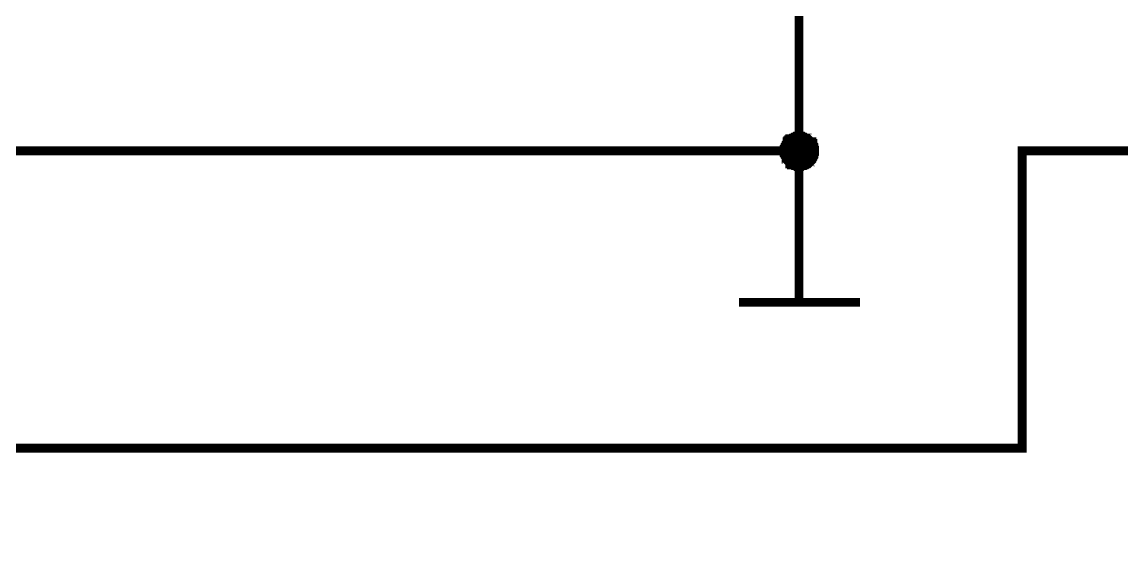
# Model space of a CAD drawing. Header units: millimetres. Extents: x 101 to 942, y 57 to 651.
# Drawn here: x 731.33 to 768.36, y 360.26 to 378.13 of the extents above; entities that cross this region are included whole.
import ezdxf

# ---------------------------------------------------------------- set-up
doc = ezdxf.new("R2010")
doc.units = ezdxf.units.MM
doc.header["$LTSCALE"] = 0.5
doc.layers.add('Sheet', color=255, linetype='Continuous')

msp = doc.modelspace()

# ---------------------------------------------------------------- linework, layer by layer
at = {"layer": 'Sheet', "color": 7}
for points, const_width in [([(747.49, 428.783), (757.49, 428.783), (757.49, 403.774), (757.49, 373.794)], 0.3), ([(685.005, 408.776), (680.036, 408.776), (680.036, 373.794), (757.49, 373.794)], 0.3), ([(756.993, 373.794), (756.993, 373.825), (756.993, 373.856), (756.993, 373.856), (756.993, 373.887), (756.993, 373.918), (757.024, 373.949), (757.024, 373.981), (757.024, 373.981), (757.055, 374.012), (757.055, 374.043), (757.055, 374.043), (757.087, 374.074), (757.087, 374.105), (757.118, 374.105), (757.118, 374.136), (757.149, 374.136), (757.149, 374.167), (757.18, 374.167), (757.18, 374.198), (757.211, 374.198), (757.242, 374.229), (757.242, 374.229), (757.273, 374.229), (757.304, 374.26), (757.304, 374.26), (757.335, 374.26), (757.366, 374.291), (757.397, 374.291), (757.428, 374.291), (757.428, 374.291), (757.459, 374.291), (757.49, 374.291)], 0.3), ([(756.993, 373.794), (756.993, 373.825), (756.993, 373.856), (756.993, 373.856), (756.993, 373.887), (756.993, 373.918), (757.024, 373.949), (757.024, 373.981), (757.024, 373.981), (757.055, 374.012), (757.055, 374.043), (757.055, 374.043), (757.087, 374.074), (757.087, 374.105), (757.118, 374.105), (757.118, 374.136), (757.149, 374.136), (757.149, 374.167), (757.18, 374.167), (757.18, 374.198), (757.211, 374.198), (757.242, 374.229), (757.242, 374.229), (757.273, 374.229), (757.304, 374.26), (757.304, 374.26), (757.335, 374.26), (757.366, 374.291), (757.397, 374.291), (757.428, 374.291), (757.428, 374.291), (757.459, 374.291), (757.49, 374.291)], 0.3), ([(756.993, 373.794), (756.993, 373.825), (756.993, 373.856), (756.993, 373.856), (756.993, 373.887), (756.993, 373.918), (757.024, 373.949), (757.024, 373.981), (757.024, 373.981), (757.055, 374.012), (757.055, 374.043), (757.055, 374.043), (757.087, 374.074), (757.087, 374.105), (757.118, 374.105), (757.118, 374.136), (757.149, 374.136), (757.149, 374.167), (757.18, 374.167), (757.18, 374.198), (757.211, 374.198), (757.242, 374.229), (757.242, 374.229), (757.273, 374.229), (757.304, 374.26), (757.304, 374.26), (757.335, 374.26), (757.366, 374.291), (757.397, 374.291), (757.428, 374.291), (757.428, 374.291), (757.459, 374.291), (757.49, 374.291)], 0.3), ([(756.993, 373.794), (756.993, 373.825), (756.993, 373.856), (756.993, 373.856), (756.993, 373.887), (756.993, 373.918), (757.024, 373.949), (757.024, 373.981), (757.024, 373.981), (757.055, 374.012), (757.055, 374.043), (757.055, 374.043), (757.087, 374.074), (757.087, 374.105), (757.118, 374.105), (757.118, 374.136), (757.149, 374.136), (757.149, 374.167), (757.18, 374.167), (757.18, 374.198), (757.211, 374.198), (757.242, 374.229), (757.242, 374.229), (757.273, 374.229), (757.304, 374.26), (757.304, 374.26), (757.335, 374.26), (757.366, 374.291), (757.397, 374.291), (757.428, 374.291), (757.428, 374.291), (757.459, 374.291), (757.49, 374.291)], 0.3), ([(756.993, 373.794), (756.993, 373.825), (756.993, 373.856), (756.993, 373.856), (756.993, 373.887), (756.993, 373.918), (757.024, 373.949), (757.024, 373.981), (757.024, 373.981), (757.055, 374.012), (757.055, 374.043), (757.055, 374.043), (757.087, 374.074), (757.087, 374.105), (757.118, 374.105), (757.118, 374.136), (757.149, 374.136), (757.149, 374.167), (757.18, 374.167), (757.18, 374.198), (757.211, 374.198), (757.242, 374.229), (757.242, 374.229), (757.273, 374.229), (757.304, 374.26), (757.304, 374.26), (757.335, 374.26), (757.366, 374.291), (757.397, 374.291), (757.428, 374.291), (757.428, 374.291), (757.459, 374.291), (757.49, 374.291)], 0.3), ([(756.993, 373.794), (756.993, 373.825), (756.993, 373.856), (756.993, 373.856), (756.993, 373.887), (756.993, 373.918), (757.024, 373.949), (757.024, 373.981), (757.024, 373.981), (757.055, 374.012), (757.055, 374.043), (757.055, 374.043), (757.087, 374.074), (757.087, 374.105), (757.118, 374.105), (757.118, 374.136), (757.149, 374.136), (757.149, 374.167), (757.18, 374.167), (757.18, 374.198), (757.211, 374.198), (757.242, 374.229), (757.242, 374.229), (757.273, 374.229), (757.304, 374.26), (757.304, 374.26), (757.335, 374.26), (757.366, 374.291), (757.397, 374.291), (757.428, 374.291), (757.428, 374.291), (757.459, 374.291), (757.49, 374.291)], 0.3), ([(757.49, 374.291), (757.49, 374.291)], 0.3), ([(757.49, 374.291), (757.521, 374.291), (757.552, 374.291), (757.552, 374.291), (757.583, 374.291), (757.615, 374.291), (757.646, 374.26), (757.677, 374.26), (757.677, 374.26), (757.708, 374.229), (757.739, 374.229), (757.77, 374.229), (757.77, 374.198), (757.801, 374.198), (757.832, 374.167), (757.832, 374.167), (757.863, 374.136), (757.863, 374.136), (757.894, 374.105), (757.925, 374.105), (757.925, 374.074), (757.925, 374.043), (757.956, 374.043), (757.956, 374.012), (757.987, 373.981), (757.987, 373.981), (757.987, 373.949), (757.987, 373.918), (758.018, 373.887), (758.018, 373.856), (758.018, 373.856), (758.018, 373.825), (758.018, 373.794)], 0.3), ([(757.49, 374.291), (757.49, 374.291)], 0.3), ([(757.49, 374.291), (757.521, 374.291), (757.552, 374.291), (757.552, 374.291), (757.583, 374.291), (757.615, 374.291), (757.646, 374.26), (757.677, 374.26), (757.677, 374.26), (757.708, 374.229), (757.739, 374.229), (757.77, 374.229), (757.77, 374.198), (757.801, 374.198), (757.832, 374.167), (757.832, 374.167), (757.863, 374.136), (757.863, 374.136), (757.894, 374.105), (757.925, 374.105), (757.925, 374.074), (757.925, 374.043), (757.956, 374.043), (757.956, 374.012), (757.987, 373.981), (757.987, 373.981), (757.987, 373.949), (757.987, 373.918), (758.018, 373.887), (758.018, 373.856), (758.018, 373.856), (758.018, 373.825), (758.018, 373.794)], 0.3), ([(757.49, 374.291), (757.49, 374.291)], 0.3), ([(757.49, 374.291), (757.521, 374.291), (757.552, 374.291), (757.552, 374.291), (757.583, 374.291), (757.615, 374.291), (757.646, 374.26), (757.677, 374.26), (757.677, 374.26), (757.708, 374.229), (757.739, 374.229), (757.77, 374.229), (757.77, 374.198), (757.801, 374.198), (757.832, 374.167), (757.832, 374.167), (757.863, 374.136), (757.863, 374.136), (757.894, 374.105), (757.925, 374.105), (757.925, 374.074), (757.925, 374.043), (757.956, 374.043), (757.956, 374.012), (757.987, 373.981), (757.987, 373.981), (757.987, 373.949), (757.987, 373.918), (758.018, 373.887), (758.018, 373.856), (758.018, 373.856), (758.018, 373.825), (758.018, 373.794)], 0.3), ([(757.49, 374.291), (757.49, 374.291)], 0.3), ([(757.49, 374.291), (757.521, 374.291), (757.552, 374.291), (757.552, 374.291), (757.583, 374.291), (757.615, 374.291), (757.646, 374.26), (757.677, 374.26), (757.677, 374.26), (757.708, 374.229), (757.739, 374.229), (757.77, 374.229), (757.77, 374.198), (757.801, 374.198), (757.832, 374.167), (757.832, 374.167), (757.863, 374.136), (757.863, 374.136), (757.894, 374.105), (757.925, 374.105), (757.925, 374.074), (757.925, 374.043), (757.956, 374.043), (757.956, 374.012), (757.987, 373.981), (757.987, 373.981), (757.987, 373.949), (757.987, 373.918), (758.018, 373.887), (758.018, 373.856), (758.018, 373.856), (758.018, 373.825), (758.018, 373.794)], 0.3), ([(757.49, 374.291), (757.49, 374.291)], 0.3), ([(757.49, 374.291), (757.521, 374.291), (757.552, 374.291), (757.552, 374.291), (757.583, 374.291), (757.615, 374.291), (757.646, 374.26), (757.677, 374.26), (757.677, 374.26), (757.708, 374.229), (757.739, 374.229), (757.77, 374.229), (757.77, 374.198), (757.801, 374.198), (757.832, 374.167), (757.832, 374.167), (757.863, 374.136), (757.863, 374.136), (757.894, 374.105), (757.925, 374.105), (757.925, 374.074), (757.925, 374.043), (757.956, 374.043), (757.956, 374.012), (757.987, 373.981), (757.987, 373.981), (757.987, 373.949), (757.987, 373.918), (758.018, 373.887), (758.018, 373.856), (758.018, 373.856), (758.018, 373.825), (758.018, 373.794)], 0.3), ([(757.49, 374.291), (757.49, 374.291)], 0.3), ([(757.49, 374.291), (757.521, 374.291), (757.552, 374.291), (757.552, 374.291), (757.583, 374.291), (757.615, 374.291), (757.646, 374.26), (757.677, 374.26), (757.677, 374.26), (757.708, 374.229), (757.739, 374.229), (757.77, 374.229), (757.77, 374.198), (757.801, 374.198), (757.832, 374.167), (757.832, 374.167), (757.863, 374.136), (757.863, 374.136), (757.894, 374.105), (757.925, 374.105), (757.925, 374.074), (757.925, 374.043), (757.956, 374.043), (757.956, 374.012), (757.987, 373.981), (757.987, 373.981), (757.987, 373.949), (757.987, 373.918), (758.018, 373.887), (758.018, 373.856), (758.018, 373.856), (758.018, 373.825), (758.018, 373.794)], 0.3), ([(756.993, 373.794), (756.993, 373.825), (756.993, 373.856), (756.993, 373.856), (756.993, 373.887), (756.993, 373.918), (757.024, 373.949), (757.024, 373.981), (757.024, 373.981), (757.055, 374.012), (757.055, 374.043), (757.055, 374.043), (757.087, 374.074), (757.087, 374.105), (757.118, 374.105), (757.118, 374.136), (757.149, 374.136), (757.149, 374.167), (757.18, 374.167), (757.18, 374.198), (757.211, 374.198), (757.242, 374.229), (757.242, 374.229), (757.273, 374.229), (757.304, 374.26), (757.304, 374.26), (757.335, 374.26), (757.366, 374.291), (757.397, 374.291), (757.428, 374.291), (757.428, 374.291), (757.459, 374.291), (757.49, 374.291)], 0.0991), ([(756.993, 373.794), (756.993, 373.825), (756.993, 373.856), (756.993, 373.856), (756.993, 373.887), (756.993, 373.918), (757.024, 373.949), (757.024, 373.981), (757.024, 373.981), (757.055, 374.012), (757.055, 374.043), (757.055, 374.043), (757.087, 374.074), (757.087, 374.105), (757.118, 374.105), (757.118, 374.136), (757.149, 374.136), (757.149, 374.167), (757.18, 374.167), (757.18, 374.198), (757.211, 374.198), (757.242, 374.229), (757.242, 374.229), (757.273, 374.229), (757.304, 374.26), (757.304, 374.26), (757.335, 374.26), (757.366, 374.291), (757.397, 374.291), (757.428, 374.291), (757.428, 374.291), (757.459, 374.291), (757.49, 374.291)], 0.0991), ([(756.993, 373.794), (756.993, 373.825), (756.993, 373.856), (756.993, 373.856), (756.993, 373.887), (756.993, 373.918), (757.024, 373.949), (757.024, 373.981), (757.024, 373.981), (757.055, 374.012), (757.055, 374.043), (757.055, 374.043), (757.087, 374.074), (757.087, 374.105), (757.118, 374.105), (757.118, 374.136), (757.149, 374.136), (757.149, 374.167), (757.18, 374.167), (757.18, 374.198), (757.211, 374.198), (757.242, 374.229), (757.242, 374.229), (757.273, 374.229), (757.304, 374.26), (757.304, 374.26), (757.335, 374.26), (757.366, 374.291), (757.397, 374.291), (757.428, 374.291), (757.428, 374.291), (757.459, 374.291), (757.49, 374.291)], 0.0991), ([(756.993, 373.794), (756.993, 373.825), (756.993, 373.856), (756.993, 373.856), (756.993, 373.887), (756.993, 373.918), (757.024, 373.949), (757.024, 373.981), (757.024, 373.981), (757.055, 374.012), (757.055, 374.043), (757.055, 374.043), (757.087, 374.074), (757.087, 374.105), (757.118, 374.105), (757.118, 374.136), (757.149, 374.136), (757.149, 374.167), (757.18, 374.167), (757.18, 374.198), (757.211, 374.198), (757.242, 374.229), (757.242, 374.229), (757.273, 374.229), (757.304, 374.26), (757.304, 374.26), (757.335, 374.26), (757.366, 374.291), (757.397, 374.291), (757.428, 374.291), (757.428, 374.291), (757.459, 374.291), (757.49, 374.291)], 0.0991), ([(756.993, 373.794), (756.993, 373.825), (756.993, 373.856), (756.993, 373.856), (756.993, 373.887), (756.993, 373.918), (757.024, 373.949), (757.024, 373.981), (757.024, 373.981), (757.055, 374.012), (757.055, 374.043), (757.055, 374.043), (757.087, 374.074), (757.087, 374.105), (757.118, 374.105), (757.118, 374.136), (757.149, 374.136), (757.149, 374.167), (757.18, 374.167), (757.18, 374.198), (757.211, 374.198), (757.242, 374.229), (757.242, 374.229), (757.273, 374.229), (757.304, 374.26), (757.304, 374.26), (757.335, 374.26), (757.366, 374.291), (757.397, 374.291), (757.428, 374.291), (757.428, 374.291), (757.459, 374.291), (757.49, 374.291)], 0.0991), ([(756.993, 373.794), (756.993, 373.825), (756.993, 373.856), (756.993, 373.856), (756.993, 373.887), (756.993, 373.918), (757.024, 373.949), (757.024, 373.981), (757.024, 373.981), (757.055, 374.012), (757.055, 374.043), (757.055, 374.043), (757.087, 374.074), (757.087, 374.105), (757.118, 374.105), (757.118, 374.136), (757.149, 374.136), (757.149, 374.167), (757.18, 374.167), (757.18, 374.198), (757.211, 374.198), (757.242, 374.229), (757.242, 374.229), (757.273, 374.229), (757.304, 374.26), (757.304, 374.26), (757.335, 374.26), (757.366, 374.291), (757.397, 374.291), (757.428, 374.291), (757.428, 374.291), (757.459, 374.291), (757.49, 374.291)], 0.0991), ([(757.49, 374.291), (757.49, 374.291)], 0.0991), ([(757.49, 374.291), (757.521, 374.291), (757.552, 374.291), (757.552, 374.291), (757.583, 374.291), (757.615, 374.291), (757.646, 374.26), (757.677, 374.26), (757.677, 374.26), (757.708, 374.229), (757.739, 374.229), (757.77, 374.229), (757.77, 374.198), (757.801, 374.198), (757.832, 374.167), (757.832, 374.167), (757.863, 374.136), (757.863, 374.136), (757.894, 374.105), (757.925, 374.105), (757.925, 374.074), (757.925, 374.043), (757.956, 374.043), (757.956, 374.012), (757.987, 373.981), (757.987, 373.981), (757.987, 373.949), (757.987, 373.918), (758.018, 373.887), (758.018, 373.856), (758.018, 373.856), (758.018, 373.825), (758.018, 373.794)], 0.0991), ([(757.49, 374.291), (757.49, 374.291)], 0.0991), ([(757.49, 374.291), (757.521, 374.291), (757.552, 374.291), (757.552, 374.291), (757.583, 374.291), (757.615, 374.291), (757.646, 374.26), (757.677, 374.26), (757.677, 374.26), (757.708, 374.229), (757.739, 374.229), (757.77, 374.229), (757.77, 374.198), (757.801, 374.198), (757.832, 374.167), (757.832, 374.167), (757.863, 374.136), (757.863, 374.136), (757.894, 374.105), (757.925, 374.105), (757.925, 374.074), (757.925, 374.043), (757.956, 374.043), (757.956, 374.012), (757.987, 373.981), (757.987, 373.981), (757.987, 373.949), (757.987, 373.918), (758.018, 373.887), (758.018, 373.856), (758.018, 373.856), (758.018, 373.825), (758.018, 373.794)], 0.0991), ([(757.49, 374.291), (757.49, 374.291)], 0.0991), ([(757.49, 374.291), (757.521, 374.291), (757.552, 374.291), (757.552, 374.291), (757.583, 374.291), (757.615, 374.291), (757.646, 374.26), (757.677, 374.26), (757.677, 374.26), (757.708, 374.229), (757.739, 374.229), (757.77, 374.229), (757.77, 374.198), (757.801, 374.198), (757.832, 374.167), (757.832, 374.167), (757.863, 374.136), (757.863, 374.136), (757.894, 374.105), (757.925, 374.105), (757.925, 374.074), (757.925, 374.043), (757.956, 374.043), (757.956, 374.012), (757.987, 373.981), (757.987, 373.981), (757.987, 373.949), (757.987, 373.918), (758.018, 373.887), (758.018, 373.856), (758.018, 373.856), (758.018, 373.825), (758.018, 373.794)], 0.0991), ([(757.49, 374.291), (757.49, 374.291)], 0.0991), ([(757.49, 374.291), (757.521, 374.291), (757.552, 374.291), (757.552, 374.291), (757.583, 374.291), (757.615, 374.291), (757.646, 374.26), (757.677, 374.26), (757.677, 374.26), (757.708, 374.229), (757.739, 374.229), (757.77, 374.229), (757.77, 374.198), (757.801, 374.198), (757.832, 374.167), (757.832, 374.167), (757.863, 374.136), (757.863, 374.136), (757.894, 374.105), (757.925, 374.105), (757.925, 374.074), (757.925, 374.043), (757.956, 374.043), (757.956, 374.012), (757.987, 373.981), (757.987, 373.981), (757.987, 373.949), (757.987, 373.918), (758.018, 373.887), (758.018, 373.856), (758.018, 373.856), (758.018, 373.825), (758.018, 373.794)], 0.0991), ([(757.49, 374.291), (757.49, 374.291)], 0.0991), ([(757.49, 374.291), (757.521, 374.291), (757.552, 374.291), (757.552, 374.291), (757.583, 374.291), (757.615, 374.291), (757.646, 374.26), (757.677, 374.26), (757.677, 374.26), (757.708, 374.229), (757.739, 374.229), (757.77, 374.229), (757.77, 374.198), (757.801, 374.198), (757.832, 374.167), (757.832, 374.167), (757.863, 374.136), (757.863, 374.136), (757.894, 374.105), (757.925, 374.105), (757.925, 374.074), (757.925, 374.043), (757.956, 374.043), (757.956, 374.012), (757.987, 373.981), (757.987, 373.981), (757.987, 373.949), (757.987, 373.918), (758.018, 373.887), (758.018, 373.856), (758.018, 373.856), (758.018, 373.825), (758.018, 373.794)], 0.0991), ([(757.49, 374.291), (757.49, 374.291)], 0.0991), ([(757.49, 374.291), (757.521, 374.291), (757.552, 374.291), (757.552, 374.291), (757.583, 374.291), (757.615, 374.291), (757.646, 374.26), (757.677, 374.26), (757.677, 374.26), (757.708, 374.229), (757.739, 374.229), (757.77, 374.229), (757.77, 374.198), (757.801, 374.198), (757.832, 374.167), (757.832, 374.167), (757.863, 374.136), (757.863, 374.136), (757.894, 374.105), (757.925, 374.105), (757.925, 374.074), (757.925, 374.043), (757.956, 374.043), (757.956, 374.012), (757.987, 373.981), (757.987, 373.981), (757.987, 373.949), (757.987, 373.918), (758.018, 373.887), (758.018, 373.856), (758.018, 373.856), (758.018, 373.825), (758.018, 373.794)], 0.0991), ([(804.975, 373.794), (765.006, 373.794), (765.006, 363.791), (717.521, 363.791), (717.521, 313.773), (727.49, 313.773)], 0.3), ([(757.49, 373.266), (757.459, 373.266), (757.428, 373.266), (757.428, 373.266), (757.397, 373.266), (757.366, 373.297), (757.335, 373.297), (757.304, 373.297), (757.304, 373.297), (757.273, 373.328), (757.242, 373.328), (757.242, 373.359), (757.211, 373.359), (757.18, 373.359), (757.18, 373.39), (757.149, 373.421), (757.149, 373.421), (757.118, 373.452), (757.118, 373.452), (757.087, 373.483), (757.087, 373.515), (757.055, 373.515), (757.055, 373.546), (757.055, 373.577), (757.024, 373.608), (757.024, 373.608), (757.024, 373.639), (756.993, 373.67), (756.993, 373.701), (756.993, 373.732), (756.993, 373.732), (756.993, 373.763), (756.993, 373.794)], 0.3), ([(756.993, 373.794), (756.993, 373.794)], 0.3), ([(757.49, 373.266), (757.459, 373.266), (757.428, 373.266), (757.428, 373.266), (757.397, 373.266), (757.366, 373.297), (757.335, 373.297), (757.304, 373.297), (757.304, 373.297), (757.273, 373.328), (757.242, 373.328), (757.242, 373.359), (757.211, 373.359), (757.18, 373.359), (757.18, 373.39), (757.149, 373.421), (757.149, 373.421), (757.118, 373.452), (757.118, 373.452), (757.087, 373.483), (757.087, 373.515), (757.055, 373.515), (757.055, 373.546), (757.055, 373.577), (757.024, 373.608), (757.024, 373.608), (757.024, 373.639), (756.993, 373.67), (756.993, 373.701), (756.993, 373.732), (756.993, 373.732), (756.993, 373.763), (756.993, 373.794)], 0.3), ([(756.993, 373.794), (756.993, 373.794)], 0.3), ([(757.49, 373.266), (757.459, 373.266), (757.428, 373.266), (757.428, 373.266), (757.397, 373.266), (757.366, 373.297), (757.335, 373.297), (757.304, 373.297), (757.304, 373.297), (757.273, 373.328), (757.242, 373.328), (757.242, 373.359), (757.211, 373.359), (757.18, 373.359), (757.18, 373.39), (757.149, 373.421), (757.149, 373.421), (757.118, 373.452), (757.118, 373.452), (757.087, 373.483), (757.087, 373.515), (757.055, 373.515), (757.055, 373.546), (757.055, 373.577), (757.024, 373.608), (757.024, 373.608), (757.024, 373.639), (756.993, 373.67), (756.993, 373.701), (756.993, 373.732), (756.993, 373.732), (756.993, 373.763), (756.993, 373.794)], 0.3), ([(756.993, 373.794), (756.993, 373.794)], 0.3), ([(757.49, 373.266), (757.459, 373.266), (757.428, 373.266), (757.428, 373.266), (757.397, 373.266), (757.366, 373.297), (757.335, 373.297), (757.304, 373.297), (757.304, 373.297), (757.273, 373.328), (757.242, 373.328), (757.242, 373.359), (757.211, 373.359), (757.18, 373.359), (757.18, 373.39), (757.149, 373.421), (757.149, 373.421), (757.118, 373.452), (757.118, 373.452), (757.087, 373.483), (757.087, 373.515), (757.055, 373.515), (757.055, 373.546), (757.055, 373.577), (757.024, 373.608), (757.024, 373.608), (757.024, 373.639), (756.993, 373.67), (756.993, 373.701), (756.993, 373.732), (756.993, 373.732), (756.993, 373.763), (756.993, 373.794)], 0.3), ([(756.993, 373.794), (756.993, 373.794)], 0.3), ([(757.49, 373.266), (757.459, 373.266), (757.428, 373.266), (757.428, 373.266), (757.397, 373.266), (757.366, 373.297), (757.335, 373.297), (757.304, 373.297), (757.304, 373.297), (757.273, 373.328), (757.242, 373.328), (757.242, 373.359), (757.211, 373.359), (757.18, 373.359), (757.18, 373.39), (757.149, 373.421), (757.149, 373.421), (757.118, 373.452), (757.118, 373.452), (757.087, 373.483), (757.087, 373.515), (757.055, 373.515), (757.055, 373.546), (757.055, 373.577), (757.024, 373.608), (757.024, 373.608), (757.024, 373.639), (756.993, 373.67), (756.993, 373.701), (756.993, 373.732), (756.993, 373.732), (756.993, 373.763), (756.993, 373.794)], 0.3), ([(756.993, 373.794), (756.993, 373.794)], 0.3), ([(757.49, 373.266), (757.459, 373.266), (757.428, 373.266), (757.428, 373.266), (757.397, 373.266), (757.366, 373.297), (757.335, 373.297), (757.304, 373.297), (757.304, 373.297), (757.273, 373.328), (757.242, 373.328), (757.242, 373.359), (757.211, 373.359), (757.18, 373.359), (757.18, 373.39), (757.149, 373.421), (757.149, 373.421), (757.118, 373.452), (757.118, 373.452), (757.087, 373.483), (757.087, 373.515), (757.055, 373.515), (757.055, 373.546), (757.055, 373.577), (757.024, 373.608), (757.024, 373.608), (757.024, 373.639), (756.993, 373.67), (756.993, 373.701), (756.993, 373.732), (756.993, 373.732), (756.993, 373.763), (756.993, 373.794)], 0.3), ([(756.993, 373.794), (756.993, 373.794)], 0.3), ([(757.49, 373.266), (757.459, 373.266), (757.428, 373.266), (757.428, 373.266), (757.397, 373.266), (757.366, 373.297), (757.335, 373.297), (757.304, 373.297), (757.304, 373.297), (757.273, 373.328), (757.242, 373.328), (757.242, 373.359), (757.211, 373.359), (757.18, 373.359), (757.18, 373.39), (757.149, 373.421), (757.149, 373.421), (757.118, 373.452), (757.118, 373.452), (757.087, 373.483), (757.087, 373.515), (757.055, 373.515), (757.055, 373.546), (757.055, 373.577), (757.024, 373.608), (757.024, 373.608), (757.024, 373.639), (756.993, 373.67), (756.993, 373.701), (756.993, 373.732), (756.993, 373.732), (756.993, 373.763), (756.993, 373.794)], 0.0991), ([(756.993, 373.794), (756.993, 373.794)], 0.0991), ([(757.49, 373.266), (757.459, 373.266), (757.428, 373.266), (757.428, 373.266), (757.397, 373.266), (757.366, 373.297), (757.335, 373.297), (757.304, 373.297), (757.304, 373.297), (757.273, 373.328), (757.242, 373.328), (757.242, 373.359), (757.211, 373.359), (757.18, 373.359), (757.18, 373.39), (757.149, 373.421), (757.149, 373.421), (757.118, 373.452), (757.118, 373.452), (757.087, 373.483), (757.087, 373.515), (757.055, 373.515), (757.055, 373.546), (757.055, 373.577), (757.024, 373.608), (757.024, 373.608), (757.024, 373.639), (756.993, 373.67), (756.993, 373.701), (756.993, 373.732), (756.993, 373.732), (756.993, 373.763), (756.993, 373.794)], 0.0991), ([(756.993, 373.794), (756.993, 373.794)], 0.0991), ([(757.49, 373.266), (757.459, 373.266), (757.428, 373.266), (757.428, 373.266), (757.397, 373.266), (757.366, 373.297), (757.335, 373.297), (757.304, 373.297), (757.304, 373.297), (757.273, 373.328), (757.242, 373.328), (757.242, 373.359), (757.211, 373.359), (757.18, 373.359), (757.18, 373.39), (757.149, 373.421), (757.149, 373.421), (757.118, 373.452), (757.118, 373.452), (757.087, 373.483), (757.087, 373.515), (757.055, 373.515), (757.055, 373.546), (757.055, 373.577), (757.024, 373.608), (757.024, 373.608), (757.024, 373.639), (756.993, 373.67), (756.993, 373.701), (756.993, 373.732), (756.993, 373.732), (756.993, 373.763), (756.993, 373.794)], 0.0991), ([(756.993, 373.794), (756.993, 373.794)], 0.0991), ([(757.49, 373.266), (757.459, 373.266), (757.428, 373.266), (757.428, 373.266), (757.397, 373.266), (757.366, 373.297), (757.335, 373.297), (757.304, 373.297), (757.304, 373.297), (757.273, 373.328), (757.242, 373.328), (757.242, 373.359), (757.211, 373.359), (757.18, 373.359), (757.18, 373.39), (757.149, 373.421), (757.149, 373.421), (757.118, 373.452), (757.118, 373.452), (757.087, 373.483), (757.087, 373.515), (757.055, 373.515), (757.055, 373.546), (757.055, 373.577), (757.024, 373.608), (757.024, 373.608), (757.024, 373.639), (756.993, 373.67), (756.993, 373.701), (756.993, 373.732), (756.993, 373.732), (756.993, 373.763), (756.993, 373.794)], 0.0991), ([(756.993, 373.794), (756.993, 373.794)], 0.0991), ([(757.49, 373.266), (757.459, 373.266), (757.428, 373.266), (757.428, 373.266), (757.397, 373.266), (757.366, 373.297), (757.335, 373.297), (757.304, 373.297), (757.304, 373.297), (757.273, 373.328), (757.242, 373.328), (757.242, 373.359), (757.211, 373.359), (757.18, 373.359), (757.18, 373.39), (757.149, 373.421), (757.149, 373.421), (757.118, 373.452), (757.118, 373.452), (757.087, 373.483), (757.087, 373.515), (757.055, 373.515), (757.055, 373.546), (757.055, 373.577), (757.024, 373.608), (757.024, 373.608), (757.024, 373.639), (756.993, 373.67), (756.993, 373.701), (756.993, 373.732), (756.993, 373.732), (756.993, 373.763), (756.993, 373.794)], 0.0991), ([(756.993, 373.794), (756.993, 373.794)], 0.0991), ([(757.49, 373.266), (757.459, 373.266), (757.428, 373.266), (757.428, 373.266), (757.397, 373.266), (757.366, 373.297), (757.335, 373.297), (757.304, 373.297), (757.304, 373.297), (757.273, 373.328), (757.242, 373.328), (757.242, 373.359), (757.211, 373.359), (757.18, 373.359), (757.18, 373.39), (757.149, 373.421), (757.149, 373.421), (757.118, 373.452), (757.118, 373.452), (757.087, 373.483), (757.087, 373.515), (757.055, 373.515), (757.055, 373.546), (757.055, 373.577), (757.024, 373.608), (757.024, 373.608), (757.024, 373.639), (756.993, 373.67), (756.993, 373.701), (756.993, 373.732), (756.993, 373.732), (756.993, 373.763), (756.993, 373.794)], 0.0991), ([(756.993, 373.794), (756.993, 373.794)], 0.0991), ([(757.49, 373.794), (757.49, 368.699)], 0.3), ([(758.018, 373.794), (758.018, 373.763), (758.018, 373.732), (758.018, 373.732), (758.018, 373.701), (757.987, 373.67), (757.987, 373.639), (757.987, 373.608), (757.987, 373.608), (757.956, 373.577), (757.956, 373.546), (757.925, 373.515), (757.925, 373.515), (757.925, 373.483), (757.894, 373.452), (757.863, 373.452), (757.863, 373.421), (757.832, 373.421), (757.832, 373.39), (757.801, 373.359), (757.77, 373.359), (757.77, 373.359), (757.739, 373.328), (757.708, 373.328), (757.677, 373.297), (757.677, 373.297), (757.646, 373.297), (757.615, 373.297), (757.583, 373.266), (757.552, 373.266), (757.552, 373.266), (757.521, 373.266), (757.49, 373.266)], 0.3), ([(758.018, 373.794), (758.018, 373.763), (758.018, 373.732), (758.018, 373.732), (758.018, 373.701), (757.987, 373.67), (757.987, 373.639), (757.987, 373.608), (757.987, 373.608), (757.956, 373.577), (757.956, 373.546), (757.925, 373.515), (757.925, 373.515), (757.925, 373.483), (757.894, 373.452), (757.863, 373.452), (757.863, 373.421), (757.832, 373.421), (757.832, 373.39), (757.801, 373.359), (757.77, 373.359), (757.77, 373.359), (757.739, 373.328), (757.708, 373.328), (757.677, 373.297), (757.677, 373.297), (757.646, 373.297), (757.615, 373.297), (757.583, 373.266), (757.552, 373.266), (757.552, 373.266), (757.521, 373.266), (757.49, 373.266)], 0.3), ([(758.018, 373.794), (758.018, 373.763), (758.018, 373.732), (758.018, 373.732), (758.018, 373.701), (757.987, 373.67), (757.987, 373.639), (757.987, 373.608), (757.987, 373.608), (757.956, 373.577), (757.956, 373.546), (757.925, 373.515), (757.925, 373.515), (757.925, 373.483), (757.894, 373.452), (757.863, 373.452), (757.863, 373.421), (757.832, 373.421), (757.832, 373.39), (757.801, 373.359), (757.77, 373.359), (757.77, 373.359), (757.739, 373.328), (757.708, 373.328), (757.677, 373.297), (757.677, 373.297), (757.646, 373.297), (757.615, 373.297), (757.583, 373.266), (757.552, 373.266), (757.552, 373.266), (757.521, 373.266), (757.49, 373.266)], 0.3), ([(758.018, 373.794), (758.018, 373.763), (758.018, 373.732), (758.018, 373.732), (758.018, 373.701), (757.987, 373.67), (757.987, 373.639), (757.987, 373.608), (757.987, 373.608), (757.956, 373.577), (757.956, 373.546), (757.925, 373.515), (757.925, 373.515), (757.925, 373.483), (757.894, 373.452), (757.863, 373.452), (757.863, 373.421), (757.832, 373.421), (757.832, 373.39), (757.801, 373.359), (757.77, 373.359), (757.77, 373.359), (757.739, 373.328), (757.708, 373.328), (757.677, 373.297), (757.677, 373.297), (757.646, 373.297), (757.615, 373.297), (757.583, 373.266), (757.552, 373.266), (757.552, 373.266), (757.521, 373.266), (757.49, 373.266)], 0.3), ([(758.018, 373.794), (758.018, 373.763), (758.018, 373.732), (758.018, 373.732), (758.018, 373.701), (757.987, 373.67), (757.987, 373.639), (757.987, 373.608), (757.987, 373.608), (757.956, 373.577), (757.956, 373.546), (757.925, 373.515), (757.925, 373.515), (757.925, 373.483), (757.894, 373.452), (757.863, 373.452), (757.863, 373.421), (757.832, 373.421), (757.832, 373.39), (757.801, 373.359), (757.77, 373.359), (757.77, 373.359), (757.739, 373.328), (757.708, 373.328), (757.677, 373.297), (757.677, 373.297), (757.646, 373.297), (757.615, 373.297), (757.583, 373.266), (757.552, 373.266), (757.552, 373.266), (757.521, 373.266), (757.49, 373.266)], 0.3), ([(758.018, 373.794), (758.018, 373.763), (758.018, 373.732), (758.018, 373.732), (758.018, 373.701), (757.987, 373.67), (757.987, 373.639), (757.987, 373.608), (757.987, 373.608), (757.956, 373.577), (757.956, 373.546), (757.925, 373.515), (757.925, 373.515), (757.925, 373.483), (757.894, 373.452), (757.863, 373.452), (757.863, 373.421), (757.832, 373.421), (757.832, 373.39), (757.801, 373.359), (757.77, 373.359), (757.77, 373.359), (757.739, 373.328), (757.708, 373.328), (757.677, 373.297), (757.677, 373.297), (757.646, 373.297), (757.615, 373.297), (757.583, 373.266), (757.552, 373.266), (757.552, 373.266), (757.521, 373.266), (757.49, 373.266)], 0.3), ([(758.018, 373.794), (758.018, 373.763), (758.018, 373.732), (758.018, 373.732), (758.018, 373.701), (757.987, 373.67), (757.987, 373.639), (757.987, 373.608), (757.987, 373.608), (757.956, 373.577), (757.956, 373.546), (757.925, 373.515), (757.925, 373.515), (757.925, 373.483), (757.894, 373.452), (757.863, 373.452), (757.863, 373.421), (757.832, 373.421), (757.832, 373.39), (757.801, 373.359), (757.77, 373.359), (757.77, 373.359), (757.739, 373.328), (757.708, 373.328), (757.677, 373.297), (757.677, 373.297), (757.646, 373.297), (757.615, 373.297), (757.583, 373.266), (757.552, 373.266), (757.552, 373.266), (757.521, 373.266), (757.49, 373.266)], 0.0991), ([(758.018, 373.794), (758.018, 373.763), (758.018, 373.732), (758.018, 373.732), (758.018, 373.701), (757.987, 373.67), (757.987, 373.639), (757.987, 373.608), (757.987, 373.608), (757.956, 373.577), (757.956, 373.546), (757.925, 373.515), (757.925, 373.515), (757.925, 373.483), (757.894, 373.452), (757.863, 373.452), (757.863, 373.421), (757.832, 373.421), (757.832, 373.39), (757.801, 373.359), (757.77, 373.359), (757.77, 373.359), (757.739, 373.328), (757.708, 373.328), (757.677, 373.297), (757.677, 373.297), (757.646, 373.297), (757.615, 373.297), (757.583, 373.266), (757.552, 373.266), (757.552, 373.266), (757.521, 373.266), (757.49, 373.266)], 0.0991), ([(758.018, 373.794), (758.018, 373.763), (758.018, 373.732), (758.018, 373.732), (758.018, 373.701), (757.987, 373.67), (757.987, 373.639), (757.987, 373.608), (757.987, 373.608), (757.956, 373.577), (757.956, 373.546), (757.925, 373.515), (757.925, 373.515), (757.925, 373.483), (757.894, 373.452), (757.863, 373.452), (757.863, 373.421), (757.832, 373.421), (757.832, 373.39), (757.801, 373.359), (757.77, 373.359), (757.77, 373.359), (757.739, 373.328), (757.708, 373.328), (757.677, 373.297), (757.677, 373.297), (757.646, 373.297), (757.615, 373.297), (757.583, 373.266), (757.552, 373.266), (757.552, 373.266), (757.521, 373.266), (757.49, 373.266)], 0.0991), ([(758.018, 373.794), (758.018, 373.763), (758.018, 373.732), (758.018, 373.732), (758.018, 373.701), (757.987, 373.67), (757.987, 373.639), (757.987, 373.608), (757.987, 373.608), (757.956, 373.577), (757.956, 373.546), (757.925, 373.515), (757.925, 373.515), (757.925, 373.483), (757.894, 373.452), (757.863, 373.452), (757.863, 373.421), (757.832, 373.421), (757.832, 373.39), (757.801, 373.359), (757.77, 373.359), (757.77, 373.359), (757.739, 373.328), (757.708, 373.328), (757.677, 373.297), (757.677, 373.297), (757.646, 373.297), (757.615, 373.297), (757.583, 373.266), (757.552, 373.266), (757.552, 373.266), (757.521, 373.266), (757.49, 373.266)], 0.0991), ([(758.018, 373.794), (758.018, 373.763), (758.018, 373.732), (758.018, 373.732), (758.018, 373.701), (757.987, 373.67), (757.987, 373.639), (757.987, 373.608), (757.987, 373.608), (757.956, 373.577), (757.956, 373.546), (757.925, 373.515), (757.925, 373.515), (757.925, 373.483), (757.894, 373.452), (757.863, 373.452), (757.863, 373.421), (757.832, 373.421), (757.832, 373.39), (757.801, 373.359), (757.77, 373.359), (757.77, 373.359), (757.739, 373.328), (757.708, 373.328), (757.677, 373.297), (757.677, 373.297), (757.646, 373.297), (757.615, 373.297), (757.583, 373.266), (757.552, 373.266), (757.552, 373.266), (757.521, 373.266), (757.49, 373.266)], 0.0991), ([(758.018, 373.794), (758.018, 373.763), (758.018, 373.732), (758.018, 373.732), (758.018, 373.701), (757.987, 373.67), (757.987, 373.639), (757.987, 373.608), (757.987, 373.608), (757.956, 373.577), (757.956, 373.546), (757.925, 373.515), (757.925, 373.515), (757.925, 373.483), (757.894, 373.452), (757.863, 373.452), (757.863, 373.421), (757.832, 373.421), (757.832, 373.39), (757.801, 373.359), (757.77, 373.359), (757.77, 373.359), (757.739, 373.328), (757.708, 373.328), (757.677, 373.297), (757.677, 373.297), (757.646, 373.297), (757.615, 373.297), (757.583, 373.266), (757.552, 373.266), (757.552, 373.266), (757.521, 373.266), (757.49, 373.266)], 0.0991), ([(758.018, 373.794), (758.018, 373.794), (758.018, 373.794), (758.018, 373.794), (758.018, 373.794), (758.018, 373.794), (758.018, 373.794), (758.018, 373.794), (758.018, 373.794), (758.018, 373.794), (758.018, 373.794), (758.018, 373.794), (758.018, 373.794), (758.018, 373.794), (758.018, 373.794), (758.018, 373.794), (758.018, 373.794), (758.018, 373.794), (758.018, 373.794), (758.018, 373.794), (758.018, 373.794), (758.018, 373.794), (758.018, 373.794), (758.018, 373.794), (758.018, 373.794), (758.018, 373.794), (758.018, 373.794), (758.018, 373.794), (758.018, 373.794), (758.018, 373.794), (758.018, 373.794), (758.018, 373.794), (758.018, 373.794)], 0.3), ([(758.018, 373.794), (758.018, 373.794)], 0.3), ([(758.018, 373.794), (758.018, 373.794), (758.018, 373.794), (758.018, 373.794), (758.018, 373.794), (758.018, 373.794), (758.018, 373.794), (758.018, 373.794), (758.018, 373.794), (758.018, 373.794), (758.018, 373.794), (758.018, 373.794), (758.018, 373.794), (758.018, 373.794), (758.018, 373.794), (758.018, 373.794), (758.018, 373.794), (758.018, 373.794), (758.018, 373.794), (758.018, 373.794), (758.018, 373.794), (758.018, 373.794), (758.018, 373.794), (758.018, 373.794), (758.018, 373.794), (758.018, 373.794), (758.018, 373.794), (758.018, 373.794), (758.018, 373.794), (758.018, 373.794), (758.018, 373.794), (758.018, 373.794), (758.018, 373.794)], 0.3), ([(758.018, 373.794), (758.018, 373.794)], 0.3), ([(758.018, 373.794), (758.018, 373.794), (758.018, 373.794), (758.018, 373.794), (758.018, 373.794), (758.018, 373.794), (758.018, 373.794), (758.018, 373.794), (758.018, 373.794), (758.018, 373.794), (758.018, 373.794), (758.018, 373.794), (758.018, 373.794), (758.018, 373.794), (758.018, 373.794), (758.018, 373.794), (758.018, 373.794), (758.018, 373.794), (758.018, 373.794), (758.018, 373.794), (758.018, 373.794), (758.018, 373.794), (758.018, 373.794), (758.018, 373.794), (758.018, 373.794), (758.018, 373.794), (758.018, 373.794), (758.018, 373.794), (758.018, 373.794), (758.018, 373.794), (758.018, 373.794), (758.018, 373.794), (758.018, 373.794)], 0.3), ([(758.018, 373.794), (758.018, 373.794)], 0.3), ([(758.018, 373.794), (758.018, 373.794), (758.018, 373.794), (758.018, 373.794), (758.018, 373.794), (758.018, 373.794), (758.018, 373.794), (758.018, 373.794), (758.018, 373.794), (758.018, 373.794), (758.018, 373.794), (758.018, 373.794), (758.018, 373.794), (758.018, 373.794), (758.018, 373.794), (758.018, 373.794), (758.018, 373.794), (758.018, 373.794), (758.018, 373.794), (758.018, 373.794), (758.018, 373.794), (758.018, 373.794), (758.018, 373.794), (758.018, 373.794), (758.018, 373.794), (758.018, 373.794), (758.018, 373.794), (758.018, 373.794), (758.018, 373.794), (758.018, 373.794), (758.018, 373.794), (758.018, 373.794), (758.018, 373.794)], 0.3), ([(758.018, 373.794), (758.018, 373.794)], 0.3), ([(758.018, 373.794), (758.018, 373.794), (758.018, 373.794), (758.018, 373.794), (758.018, 373.794), (758.018, 373.794), (758.018, 373.794), (758.018, 373.794), (758.018, 373.794), (758.018, 373.794), (758.018, 373.794), (758.018, 373.794), (758.018, 373.794), (758.018, 373.794), (758.018, 373.794), (758.018, 373.794), (758.018, 373.794), (758.018, 373.794), (758.018, 373.794), (758.018, 373.794), (758.018, 373.794), (758.018, 373.794), (758.018, 373.794), (758.018, 373.794), (758.018, 373.794), (758.018, 373.794), (758.018, 373.794), (758.018, 373.794), (758.018, 373.794), (758.018, 373.794), (758.018, 373.794), (758.018, 373.794), (758.018, 373.794)], 0.3), ([(758.018, 373.794), (758.018, 373.794)], 0.3), ([(758.018, 373.794), (758.018, 373.794), (758.018, 373.794), (758.018, 373.794), (758.018, 373.794), (758.018, 373.794), (758.018, 373.794), (758.018, 373.794), (758.018, 373.794), (758.018, 373.794), (758.018, 373.794), (758.018, 373.794), (758.018, 373.794), (758.018, 373.794), (758.018, 373.794), (758.018, 373.794), (758.018, 373.794), (758.018, 373.794), (758.018, 373.794), (758.018, 373.794), (758.018, 373.794), (758.018, 373.794), (758.018, 373.794), (758.018, 373.794), (758.018, 373.794), (758.018, 373.794), (758.018, 373.794), (758.018, 373.794), (758.018, 373.794), (758.018, 373.794), (758.018, 373.794), (758.018, 373.794), (758.018, 373.794)], 0.3), ([(758.018, 373.794), (758.018, 373.794)], 0.3), ([(758.018, 373.794), (758.018, 373.794), (758.018, 373.794), (758.018, 373.794), (758.018, 373.794), (758.018, 373.794), (758.018, 373.794), (758.018, 373.794), (758.018, 373.794), (758.018, 373.794), (758.018, 373.794), (758.018, 373.794), (758.018, 373.794), (758.018, 373.794), (758.018, 373.794), (758.018, 373.794), (758.018, 373.794), (758.018, 373.794), (758.018, 373.794), (758.018, 373.794), (758.018, 373.794), (758.018, 373.794), (758.018, 373.794), (758.018, 373.794), (758.018, 373.794), (758.018, 373.794), (758.018, 373.794), (758.018, 373.794), (758.018, 373.794), (758.018, 373.794), (758.018, 373.794), (758.018, 373.794), (758.018, 373.794)], 0.0991), ([(758.018, 373.794), (758.018, 373.794)], 0.0991), ([(758.018, 373.794), (758.018, 373.794), (758.018, 373.794), (758.018, 373.794), (758.018, 373.794), (758.018, 373.794), (758.018, 373.794), (758.018, 373.794), (758.018, 373.794), (758.018, 373.794), (758.018, 373.794), (758.018, 373.794), (758.018, 373.794), (758.018, 373.794), (758.018, 373.794), (758.018, 373.794), (758.018, 373.794), (758.018, 373.794), (758.018, 373.794), (758.018, 373.794), (758.018, 373.794), (758.018, 373.794), (758.018, 373.794), (758.018, 373.794), (758.018, 373.794), (758.018, 373.794), (758.018, 373.794), (758.018, 373.794), (758.018, 373.794), (758.018, 373.794), (758.018, 373.794), (758.018, 373.794), (758.018, 373.794)], 0.0991), ([(758.018, 373.794), (758.018, 373.794)], 0.0991), ([(758.018, 373.794), (758.018, 373.794), (758.018, 373.794), (758.018, 373.794), (758.018, 373.794), (758.018, 373.794), (758.018, 373.794), (758.018, 373.794), (758.018, 373.794), (758.018, 373.794), (758.018, 373.794), (758.018, 373.794), (758.018, 373.794), (758.018, 373.794), (758.018, 373.794), (758.018, 373.794), (758.018, 373.794), (758.018, 373.794), (758.018, 373.794), (758.018, 373.794), (758.018, 373.794), (758.018, 373.794), (758.018, 373.794), (758.018, 373.794), (758.018, 373.794), (758.018, 373.794), (758.018, 373.794), (758.018, 373.794), (758.018, 373.794), (758.018, 373.794), (758.018, 373.794), (758.018, 373.794), (758.018, 373.794)], 0.0991), ([(758.018, 373.794), (758.018, 373.794)], 0.0991), ([(758.018, 373.794), (758.018, 373.794), (758.018, 373.794), (758.018, 373.794), (758.018, 373.794), (758.018, 373.794), (758.018, 373.794), (758.018, 373.794), (758.018, 373.794), (758.018, 373.794), (758.018, 373.794), (758.018, 373.794), (758.018, 373.794), (758.018, 373.794), (758.018, 373.794), (758.018, 373.794), (758.018, 373.794), (758.018, 373.794), (758.018, 373.794), (758.018, 373.794), (758.018, 373.794), (758.018, 373.794), (758.018, 373.794), (758.018, 373.794), (758.018, 373.794), (758.018, 373.794), (758.018, 373.794), (758.018, 373.794), (758.018, 373.794), (758.018, 373.794), (758.018, 373.794), (758.018, 373.794), (758.018, 373.794)], 0.0991), ([(758.018, 373.794), (758.018, 373.794)], 0.0991), ([(758.018, 373.794), (758.018, 373.794), (758.018, 373.794), (758.018, 373.794), (758.018, 373.794), (758.018, 373.794), (758.018, 373.794), (758.018, 373.794), (758.018, 373.794), (758.018, 373.794), (758.018, 373.794), (758.018, 373.794), (758.018, 373.794), (758.018, 373.794), (758.018, 373.794), (758.018, 373.794), (758.018, 373.794), (758.018, 373.794), (758.018, 373.794), (758.018, 373.794), (758.018, 373.794), (758.018, 373.794), (758.018, 373.794), (758.018, 373.794), (758.018, 373.794), (758.018, 373.794), (758.018, 373.794), (758.018, 373.794), (758.018, 373.794), (758.018, 373.794), (758.018, 373.794), (758.018, 373.794), (758.018, 373.794)], 0.0991), ([(758.018, 373.794), (758.018, 373.794)], 0.0991), ([(758.018, 373.794), (758.018, 373.794), (758.018, 373.794), (758.018, 373.794), (758.018, 373.794), (758.018, 373.794), (758.018, 373.794), (758.018, 373.794), (758.018, 373.794), (758.018, 373.794), (758.018, 373.794), (758.018, 373.794), (758.018, 373.794), (758.018, 373.794), (758.018, 373.794), (758.018, 373.794), (758.018, 373.794), (758.018, 373.794), (758.018, 373.794), (758.018, 373.794), (758.018, 373.794), (758.018, 373.794), (758.018, 373.794), (758.018, 373.794), (758.018, 373.794), (758.018, 373.794), (758.018, 373.794), (758.018, 373.794), (758.018, 373.794), (758.018, 373.794), (758.018, 373.794), (758.018, 373.794), (758.018, 373.794)], 0.0991), ([(758.018, 373.794), (758.018, 373.794)], 0.0991), ([(755.472, 368.699), (759.54, 368.699)], 0.3)]:
    msp.add_lwpolyline(points, dxfattribs=dict(at, const_width=const_width))
at = {"layer": 'Sheet', "color": 7, "const_width": 0.508}
msp.add_lwpolyline([(757.309, 373.797, 1), (757.817, 373.797, 1)], format="xyb", close=True, dxfattribs=at)

doc.saveas('drawing.dxf')
